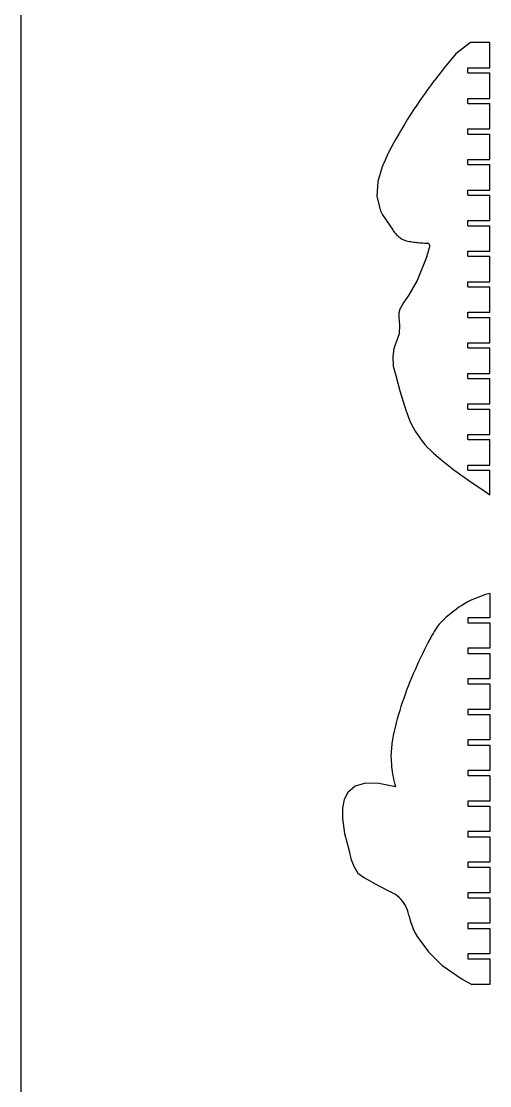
# Model space of a CAD drawing. Extents: x -170 to 170, y -270 to 270.
# Drawn here: x -170.5 to -136, y -156.4 to -78 of the extents above; entities that cross this region are included whole.
import ezdxf

# ---------------------------------------------------------------- set-up
doc = ezdxf.new("R2010")
doc.units = 0
doc.header["$MEASUREMENT"] = 0
doc.layers.get('0').update_dxf_attribs({"linetype": 'CONTINUOUS'})

msp = doc.modelspace()

# ---------------------------------------------------------------- linework, layer by layer
for p, q in [((-170.489, -270.105), (-170.489, 270.105)), ((-137.417, -79.564), (-138.499, -80.413)), ((-136.012, -79.564), (-137.417, -79.564)), ((-136.012, -81.439), (-136.012, -79.564)), ((-138.499, -80.413), (-139.271, -81.322)), ((-139.271, -81.322), (-139.991, -82.274)), ((-137.633, -81.814), (-137.633, -81.439)), ((-137.633, -81.439), (-136.012, -81.439)), ((-139.991, -82.274), (-140.069, -82.376)), ((-137.633, -81.814), (-136.012, -81.814)), ((-136.012, -83.689), (-136.012, -81.814)), ((-140.684, -83.2), (-140.454, -82.891)), ((-140.454, -82.891), (-140.3, -82.685)), ((-140.3, -82.685), (-140.069, -82.376)), ((-141.15, -83.847), (-141.382, -84.186)), ((-140.914, -83.51), (-141.15, -83.847)), ((-140.684, -83.2), (-140.914, -83.51)), ((-137.633, -83.689), (-136.012, -83.689)), ((-137.633, -84.064), (-137.633, -83.689)), ((-141.609, -84.528), (-141.833, -84.873)), ((-141.382, -84.186), (-141.609, -84.528)), ((-137.633, -84.064), (-136.012, -84.064)), ((-136.012, -85.939), (-136.012, -84.064)), ((-142.053, -85.221), (-142.269, -85.57)), ((-141.833, -84.873), (-142.053, -85.221)), ((-142.48, -85.923), (-142.687, -86.278)), ((-142.269, -85.57), (-142.48, -85.923)), ((-137.633, -86.314), (-137.633, -85.939)), ((-137.633, -85.939), (-136.012, -85.939)), ((-143.089, -86.995), (-143.284, -87.357)), ((-142.89, -86.635), (-143.089, -86.995)), ((-142.687, -86.278), (-142.89, -86.635)), ((-137.633, -86.314), (-136.012, -86.314)), ((-136.012, -88.189), (-136.012, -86.314)), ((-143.474, -87.721), (-143.701, -88.229)), ((-143.284, -87.357), (-143.474, -87.721)), ((-143.701, -88.229), (-143.921, -88.739)), ((-137.633, -88.564), (-137.633, -88.189)), ((-137.633, -88.189), (-136.012, -88.189)), ((-137.633, -88.564), (-136.012, -88.564)), ((-136.012, -90.439), (-136.012, -88.564)), ((-143.921, -88.739), (-144.256, -89.797)), ((-144.256, -89.797), (-144.326, -90.903)), ((-144.326, -90.903), (-144.052, -91.977)), ((-137.633, -90.814), (-137.633, -90.439)), ((-137.633, -90.439), (-136.012, -90.439)), ((-137.633, -90.814), (-136.012, -90.814)), ((-136.012, -92.689), (-136.012, -90.814)), ((-144.052, -91.977), (-143.906, -92.263)), ((-143.906, -92.263), (-143.152, -93.365)), ((-137.633, -93.064), (-137.633, -92.689)), ((-137.633, -92.689), (-136.012, -92.689)), ((-137.633, -93.064), (-136.012, -93.064)), ((-136.012, -94.939), (-136.012, -93.064)), ((-143.152, -93.365), (-143.108, -93.43)), ((-143.108, -93.43), (-143.062, -93.493)), ((-143.062, -93.493), (-143.014, -93.554)), ((-143.014, -93.554), (-142.965, -93.614)), ((-142.965, -93.614), (-142.913, -93.673)), ((-142.913, -93.673), (-142.86, -93.73)), ((-142.86, -93.73), (-142.805, -93.785)), ((-142.805, -93.785), (-142.748, -93.839)), ((-142.748, -93.839), (-142.69, -93.89)), ((-142.69, -93.89), (-142.63, -93.94)), ((-142.63, -93.94), (-142.569, -93.988)), ((-142.569, -93.988), (-142.506, -94.034)), ((-142.506, -94.034), (-142.232, -94.156)), ((-142.232, -94.156), (-141.94, -94.219)), ((-141.94, -94.219), (-141.828, -94.236)), ((-141.828, -94.236), (-141.716, -94.251)), ((-141.716, -94.251), (-141.603, -94.266)), ((-141.603, -94.266), (-141.491, -94.28)), ((-141.491, -94.28), (-141.379, -94.292)), ((-141.379, -94.292), (-141.266, -94.304)), ((-141.266, -94.304), (-141.153, -94.314)), ((-141.153, -94.314), (-141.041, -94.324)), ((-141.041, -94.324), (-140.928, -94.332)), ((-140.928, -94.332), (-140.815, -94.339)), ((-140.815, -94.339), (-140.702, -94.345)), ((-140.702, -94.345), (-140.589, -94.351)), ((-140.561, -94.358), (-140.589, -94.351)), ((-140.535, -94.368), (-140.561, -94.358)), ((-140.51, -94.383), (-140.535, -94.368)), ((-140.487, -94.4), (-140.51, -94.383)), ((-140.508, -94.91), (-140.491, -94.85)), ((-140.491, -94.85), (-140.474, -94.79)), ((-140.468, -94.421), (-140.487, -94.4)), ((-140.474, -94.79), (-140.458, -94.73)), ((-140.451, -94.444), (-140.468, -94.421)), ((-140.458, -94.73), (-140.443, -94.67)), ((-140.438, -94.47), (-140.451, -94.444)), ((-140.443, -94.67), (-140.428, -94.609)), ((-140.428, -94.496), (-140.438, -94.47)), ((-140.422, -94.524), (-140.428, -94.496)), ((-140.428, -94.609), (-140.422, -94.581)), ((-140.42, -94.553), (-140.422, -94.524)), ((-140.422, -94.581), (-140.42, -94.553)), ((-140.645, -95.324), (-141.355, -97.1)), ((-140.645, -95.324), (-140.624, -95.265)), ((-140.624, -95.265), (-140.603, -95.207)), ((-140.603, -95.207), (-140.583, -95.148)), ((-140.583, -95.148), (-140.563, -95.089)), ((-140.563, -95.089), (-140.544, -95.029)), ((-140.544, -95.029), (-140.526, -94.97)), ((-140.526, -94.97), (-140.508, -94.91)), ((-137.633, -95.314), (-137.633, -94.939)), ((-137.633, -94.939), (-136.012, -94.939)), ((-137.633, -95.314), (-136.012, -95.314)), ((-136.012, -97.189), (-136.012, -95.314)), ((-141.355, -97.1), (-141.995, -98.202)), ((-137.633, -97.189), (-136.012, -97.189)), ((-137.633, -97.564), (-137.633, -97.189)), ((-137.633, -97.564), (-136.012, -97.564)), ((-136.012, -99.439), (-136.012, -97.564)), ((-142.333, -98.69), (-142.628, -99.204)), ((-141.995, -98.202), (-142.333, -98.69)), ((-142.703, -99.491), (-142.712, -99.788)), ((-142.628, -99.204), (-142.703, -99.491)), ((-137.633, -99.439), (-136.012, -99.439)), ((-137.633, -99.814), (-137.633, -99.439)), ((-142.712, -99.788), (-142.681, -100.083)), ((-142.681, -100.083), (-142.646, -100.378)), ((-137.633, -99.814), (-136.012, -99.814)), ((-136.012, -101.689), (-136.012, -99.814)), ((-142.682, -101.026), (-142.898, -101.641)), ((-142.646, -100.378), (-142.682, -101.026)), ((-142.898, -101.641), (-143.023, -101.969)), ((-137.633, -101.689), (-136.012, -101.689)), ((-137.633, -102.064), (-137.633, -101.689)), ((-143.066, -102.141), (-143.142, -102.705)), ((-143.063, -102.126), (-143.066, -102.141)), ((-143.061, -102.112), (-143.063, -102.126)), ((-143.058, -102.097), (-143.061, -102.112)), ((-143.055, -102.083), (-143.058, -102.097)), ((-143.052, -102.068), (-143.055, -102.083)), ((-143.048, -102.054), (-143.052, -102.068)), ((-143.045, -102.04), (-143.048, -102.054)), ((-143.041, -102.025), (-143.045, -102.04)), ((-143.037, -102.011), (-143.041, -102.025)), ((-143.032, -101.997), (-143.037, -102.011)), ((-143.028, -101.983), (-143.032, -101.997)), ((-143.023, -101.969), (-143.028, -101.983)), ((-137.633, -102.064), (-136.012, -102.064)), ((-136.012, -103.939), (-136.012, -102.064)), ((-143.142, -102.705), (-143.118, -103.415)), ((-143.118, -103.415), (-142.922, -104.098)), ((-142.922, -104.098), (-142.639, -105.229)), ((-137.633, -103.939), (-136.012, -103.939)), ((-137.633, -104.314), (-137.633, -103.939)), ((-137.633, -104.314), (-136.012, -104.314)), ((-136.012, -106.189), (-136.012, -104.314)), ((-142.639, -105.229), (-142.16, -106.733)), ((-137.633, -106.189), (-136.012, -106.189)), ((-137.633, -106.564), (-137.633, -106.189)), ((-137.633, -106.564), (-136.012, -106.564)), ((-136.012, -108.439), (-136.012, -106.564)), ((-142.16, -106.733), (-142.123, -106.83)), ((-142.123, -106.83), (-142.022, -107.113)), ((-142.022, -107.113), (-141.908, -107.392)), ((-141.908, -107.392), (-141.782, -107.665)), ((-141.782, -107.665), (-141.644, -107.933)), ((-141.644, -107.933), (-141.494, -108.194)), ((-141.494, -108.194), (-141.333, -108.449)), ((-141.333, -108.449), (-141.161, -108.696)), ((-141.161, -108.696), (-140.978, -108.935)), ((-140.978, -108.935), (-140.785, -109.166)), ((-137.633, -108.439), (-136.012, -108.439)), ((-137.633, -108.814), (-137.633, -108.439)), ((-137.633, -108.814), (-136.012, -108.814)), ((-136.012, -110.689), (-136.012, -108.814)), ((-140.785, -109.166), (-140.582, -109.389)), ((-140.582, -109.389), (-140.369, -109.602)), ((-140.369, -109.602), (-140.147, -109.806)), ((-140.147, -109.806), (-139.628, -110.256)), ((-139.628, -110.256), (-139.385, -110.453)), ((-139.385, -110.453), (-139.141, -110.648)), ((-139.141, -110.648), (-138.895, -110.841)), ((-138.895, -110.841), (-138.646, -111.031)), ((-138.646, -111.031), (-138.396, -111.219)), ((-138.396, -111.219), (-138.144, -111.404)), ((-137.633, -111.064), (-137.633, -110.689)), ((-137.633, -110.689), (-136.012, -110.689)), ((-137.633, -111.064), (-136.012, -111.064)), ((-136.012, -112.875), (-136.012, -111.064)), ((-138.144, -111.404), (-137.89, -111.586)), ((-137.89, -111.586), (-137.634, -111.766)), ((-137.634, -111.766), (-137.376, -111.943)), ((-137.376, -111.943), (-137.116, -112.118)), ((-137.116, -112.118), (-136.855, -112.29)), ((-136.855, -112.29), (-136.592, -112.459)), ((-136.592, -112.459), (-136.012, -112.875)), ((-137.458, -120.664), (-137.666, -120.781)), ((-136.311, -120.23), (-137.458, -120.664)), ((-136.012, -120.149), (-136.311, -120.23)), ((-136.012, -120.149), (-136.012, -121.939)), ((-138.659, -121.445), (-138.847, -121.592)), ((-138.467, -121.302), (-138.659, -121.445)), ((-138.272, -121.164), (-138.467, -121.302)), ((-138.073, -121.032), (-138.272, -121.164)), ((-137.872, -120.904), (-138.073, -121.032)), ((-137.666, -120.781), (-137.872, -120.904)), ((-139.56, -122.228), (-139.728, -122.398)), ((-139.388, -122.062), (-139.56, -122.228)), ((-139.212, -121.901), (-139.388, -122.062)), ((-139.031, -121.744), (-139.212, -121.901)), ((-138.847, -121.592), (-139.031, -121.744)), ((-137.633, -121.939), (-137.633, -122.314)), ((-136.012, -121.939), (-137.633, -121.939)), ((-140.158, -123.051), (-140.224, -123.163)), ((-140.09, -122.939), (-140.158, -123.051)), ((-140.021, -122.829), (-140.09, -122.939)), ((-139.95, -122.72), (-140.021, -122.829)), ((-139.878, -122.611), (-139.95, -122.72)), ((-139.804, -122.504), (-139.878, -122.611)), ((-139.728, -122.398), (-139.804, -122.504)), ((-137.633, -122.314), (-136.012, -122.314)), ((-136.012, -122.314), (-136.012, -124.189)), ((-140.529, -123.739), (-140.678, -124.026)), ((-140.472, -123.622), (-140.529, -123.739)), ((-140.412, -123.506), (-140.472, -123.622)), ((-140.351, -123.391), (-140.412, -123.506)), ((-140.288, -123.277), (-140.351, -123.391)), ((-140.224, -123.163), (-140.288, -123.277)), ((-140.967, -124.604), (-141.107, -124.895)), ((-140.824, -124.314), (-140.967, -124.604)), ((-140.678, -124.026), (-140.824, -124.314)), ((-136.012, -124.189), (-137.633, -124.189)), ((-137.633, -124.189), (-137.633, -124.564)), ((-137.633, -124.564), (-136.012, -124.564)), ((-136.012, -124.564), (-136.012, -126.439)), ((-141.244, -125.187), (-141.379, -125.481)), ((-141.107, -124.895), (-141.244, -125.187)), ((-141.639, -126.072), (-141.765, -126.369)), ((-141.51, -125.776), (-141.639, -126.072)), ((-141.379, -125.481), (-141.51, -125.776)), ((-142.007, -126.968), (-142.124, -127.269)), ((-141.887, -126.668), (-142.007, -126.968)), ((-141.765, -126.369), (-141.887, -126.668)), ((-136.012, -126.439), (-137.633, -126.439)), ((-137.633, -126.439), (-137.633, -126.814)), ((-137.633, -126.814), (-136.012, -126.814)), ((-136.012, -126.814), (-136.012, -128.689)), ((-142.234, -127.584), (-142.342, -127.879)), ((-142.124, -127.269), (-142.234, -127.584)), ((-142.545, -128.474), (-142.639, -128.774)), ((-142.446, -128.176), (-142.545, -128.474)), ((-142.342, -127.879), (-142.446, -128.176)), ((-142.729, -129.075), (-142.814, -129.378)), ((-142.639, -128.774), (-142.729, -129.075)), ((-137.633, -128.689), (-137.633, -129.064)), ((-136.012, -128.689), (-137.633, -128.689)), ((-137.633, -129.064), (-136.012, -129.064)), ((-136.012, -129.064), (-136.012, -130.939)), ((-142.97, -129.987), (-143.041, -130.294)), ((-142.894, -129.682), (-142.97, -129.987)), ((-142.814, -129.378), (-142.894, -129.682)), ((-143.169, -130.909), (-143.225, -131.219)), ((-143.107, -130.601), (-143.169, -130.909)), ((-143.041, -130.294), (-143.107, -130.601)), ((-143.225, -131.219), (-143.282, -132.128)), ((-136.012, -130.939), (-137.633, -130.939)), ((-137.633, -130.939), (-137.633, -131.314)), ((-137.633, -131.314), (-136.012, -131.314)), ((-136.012, -131.314), (-136.012, -133.189)), ((-143.282, -132.128), (-143.276, -132.319)), ((-143.276, -132.319), (-143.266, -132.51)), ((-143.266, -132.51), (-143.252, -132.701)), ((-143.252, -132.701), (-143.234, -132.892)), ((-143.234, -132.892), (-143.213, -133.082)), ((-143.213, -133.082), (-143.187, -133.271)), ((-143.187, -133.271), (-143.158, -133.46)), ((-136.012, -133.189), (-137.633, -133.189)), ((-137.633, -133.189), (-137.633, -133.564)), ((-143.158, -133.46), (-143.125, -133.649)), ((-143.125, -133.649), (-143.088, -133.836)), ((-143.088, -133.836), (-143.047, -134.023)), ((-143.047, -134.023), (-143.002, -134.209)), ((-137.633, -133.564), (-136.012, -133.564)), ((-136.012, -133.564), (-136.012, -135.439)), ((-146.458, -134.807), (-146.713, -135.313)), ((-145.919, -134.34), (-146.458, -134.807)), ((-145.155, -134.116), (-145.919, -134.34)), ((-144.167, -134.134), (-145.155, -134.116)), ((-142.953, -134.394), (-144.167, -134.134)), ((-143.002, -134.209), (-142.953, -134.394)), ((-146.713, -135.313), (-146.844, -135.954)), ((-137.633, -135.439), (-137.633, -135.814)), ((-136.012, -135.439), (-137.633, -135.439)), ((-146.844, -135.954), (-146.849, -136.731)), ((-137.633, -135.814), (-136.012, -135.814)), ((-136.012, -135.814), (-136.012, -137.689)), ((-146.849, -136.731), (-146.695, -137.819)), ((-146.695, -137.819), (-146.366, -139.095)), ((-137.633, -137.689), (-137.633, -138.064)), ((-136.012, -137.689), (-137.633, -137.689)), ((-137.633, -138.064), (-136.012, -138.064)), ((-136.012, -138.064), (-136.012, -139.939)), ((-146.366, -139.095), (-146.241, -139.681)), ((-146.241, -139.681), (-146.013, -140.234)), ((-146.013, -140.234), (-145.722, -140.746)), ((-136.012, -139.939), (-137.633, -139.939)), ((-137.633, -139.939), (-137.633, -140.314)), ((-137.633, -140.314), (-136.012, -140.314)), ((-136.012, -140.314), (-136.012, -142.189)), ((-145.722, -140.746), (-145.235, -141.096)), ((-145.235, -141.096), (-144.183, -141.676)), ((-144.183, -141.676), (-143.268, -142.151)), ((-143.104, -142.234), (-143.268, -142.151)), ((-142.947, -142.33), (-143.104, -142.234)), ((-142.798, -142.438), (-142.947, -142.33)), ((-142.659, -142.558), (-142.798, -142.438)), ((-142.529, -142.689), (-142.659, -142.558)), ((-137.633, -142.189), (-137.633, -142.564)), ((-136.012, -142.189), (-137.633, -142.189)), ((-137.633, -142.564), (-136.012, -142.564)), ((-136.012, -142.564), (-136.012, -144.439)), ((-142.411, -142.829), (-142.529, -142.689)), ((-142.304, -142.979), (-142.411, -142.829)), ((-142.21, -143.137), (-142.304, -142.979)), ((-142.129, -143.303), (-142.21, -143.137)), ((-142.062, -143.474), (-142.129, -143.303)), ((-142.009, -143.65), (-142.062, -143.474)), ((-141.97, -143.83), (-142.009, -143.65)), ((-141.97, -143.83), (-141.937, -143.969)), ((-141.937, -143.969), (-141.9, -144.107)), ((-141.9, -144.107), (-141.861, -144.245)), ((-141.861, -144.245), (-141.817, -144.381)), ((-141.817, -144.381), (-141.771, -144.517)), ((-141.771, -144.517), (-141.72, -144.651)), ((-141.72, -144.651), (-141.667, -144.783)), ((-141.667, -144.783), (-141.61, -144.915)), ((-141.61, -144.915), (-141.55, -145.045)), ((-136.012, -144.439), (-137.633, -144.439)), ((-137.633, -144.439), (-137.633, -144.814)), ((-137.633, -144.814), (-136.012, -144.814)), ((-136.012, -144.814), (-136.012, -146.689)), ((-141.55, -145.045), (-141.487, -145.173)), ((-141.487, -145.173), (-141.42, -145.3)), ((-141.42, -145.3), (-141.35, -145.425)), ((-141.35, -145.425), (-140.515, -146.537)), ((-140.515, -146.537), (-139.535, -147.526)), ((-136.012, -146.689), (-137.633, -146.689)), ((-137.633, -146.689), (-137.633, -147.064)), ((-137.633, -147.064), (-136.012, -147.064)), ((-136.012, -147.064), (-136.012, -148.939)), ((-139.535, -147.526), (-138.049, -148.554)), ((-138.049, -148.554), (-137.323, -148.939)), ((-136.012, -148.939), (-137.323, -148.939))]:
    msp.add_line(p, q)

doc.saveas('drawing.dxf')
